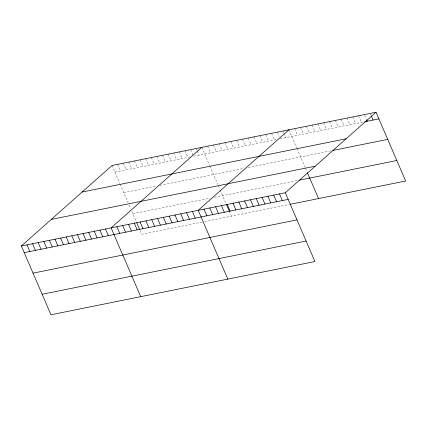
<?xml version="1.0" encoding="UTF-8"?>
<svg xmlns="http://www.w3.org/2000/svg" width="427" height="427" viewBox="0 0 427 427"><rect width="100%" height="100%" fill="white"/><g stroke="black" fill="none" stroke-linecap="round" stroke-linejoin="round"><path stroke-width="0.32" stroke-dasharray="2.13 1.6" d="M114.927 172.118L189.716 157.035M276.296 139.565L193.458 156.277L190.591 149.631M280.165 138.786L363.404 121.994M123.761 192.625L156.165 186.087M159.906 185.334L243.833 168.403M248.349 167.491L331.587 150.699M132.856 213.751L210.137 198.16M214.503 197.279L298.099 180.418M202.142 222.061L141.689 234.258L139.971 230.27M204.634 221.56L289.506 204.437M370.481 114.004L370.999 115.21M364.674 115.173L366.494 119.4M358.605 115.744L361.466 122.389M352.798 116.913L355.659 123.558M346.991 118.082L349.852 124.727M341.184 119.256L344.045 125.901M335.376 120.425L338.237 127.07M329.569 121.599L332.43 128.244M323.762 122.768L326.623 129.413M317.955 123.942L320.816 130.587M312.148 125.111L315.009 131.756M306.34 126.285L309.201 132.93M300.533 127.454L303.394 134.099M294.726 128.628L297.587 135.274M288.919 129.797L296.69 147.833M296.93 148.404L305.161 167.512M305.417 168.099L306.933 171.622M283.112 130.972L283.891 132.781M284.152 133.384L285.973 137.617M277.304 132.14L279.125 136.368M271.497 133.315L274.358 139.96M265.69 134.484L268.551 141.129M259.883 135.658L262.744 142.303M254.076 136.827L256.937 143.472M248.268 137.996L251.129 144.641M242.461 139.17L245.322 145.815M236.654 140.339L239.515 146.984M230.847 141.513L233.708 148.158M225.04 142.682L227.901 149.327M219.232 143.856L222.093 150.501M213.425 145.025L216.286 151.67M207.618 146.199L210.479 152.845M201.811 147.368L209.582 165.409M209.828 165.975L217.802 184.496M218.309 185.67L219.825 189.193M220.332 190.367L226.038 203.62M229.23 211.029L231.434 216.153M196.201 148.5L196.986 150.315M197.242 150.918L199.067 155.145M184.987 150.763L187.848 157.408M179.377 151.895L182.238 158.54M173.768 153.026L176.629 159.671M168.158 154.158L171.019 160.803M162.548 155.289L165.409 161.934M156.939 156.421L159.799 163.066M151.329 157.552L154.19 164.198M145.719 158.684L148.58 165.329M140.109 159.815L142.976 166.461M134.5 160.947L137.366 167.592M128.895 162.079L131.756 168.724M123.286 163.21L126.146 169.855M117.676 164.342L120.537 170.987M112.066 165.473L119.832 183.509M120.078 184.08L128.057 202.601M129.066 204.949L130.582 208.472M131.847 211.402L136.539 222.296"/><path stroke-width="0.64" d="M376.027 112.226L285.311 192.742L314.934 261.527L50.973 314.774L21.35 245.989L112.066 165.473L376.027 112.226L405.65 181.011L290.152 204.309M201.811 147.368L111.095 227.885L140.718 296.669M288.919 129.797L198.203 210.314L227.826 279.098M364.695 121.738L378.888 118.871M82.128 192.043L346.089 138.796M332.873 150.443L387.721 139.378M51.288 219.419L315.249 166.172M299.386 180.157L396.816 160.504M21.35 245.989L285.311 192.742M24.211 252.635L288.172 199.388M33.044 273.141L297.005 219.894M42.14 294.267L306.106 241.02M371.26 115.813L373.081 120.046M366.756 120.008L367.273 121.215M307.435 172.796L318.542 198.582M279.504 193.917L282.364 200.562M273.696 195.086L276.557 201.731M267.889 196.255L270.75 202.9M262.082 197.429L264.943 204.074M256.275 198.598L259.136 205.243M250.468 199.772L253.328 206.417M244.66 200.941L247.521 207.586M238.853 202.115L241.714 208.76M233.046 203.284L235.907 209.929M227.239 204.458L230.1 211.103M226.283 204.191L229.23 211.029M221.432 205.627L224.292 212.272M215.624 206.801L218.485 213.447M209.817 207.97L212.678 214.616M204.01 209.145L206.871 215.79M192.396 211.488L195.256 218.133M186.588 212.657L189.449 219.302M180.781 213.831L183.642 220.476M174.974 215L177.84 221.645M169.167 216.174L172.033 222.814M163.36 217.343L166.226 223.988M157.552 218.512L160.419 225.157M151.745 219.686L154.611 226.331M145.938 220.855L148.804 227.5M140.131 222.029L142.997 228.675M136.784 222.867L139.48 229.128M134.324 223.198L137.19 229.843M128.516 224.372L131.383 231.018M122.709 225.541L125.575 232.187M116.902 226.716L119.768 233.361M105.49 229.016L108.351 235.661M99.881 230.148L102.742 236.793M94.271 231.279L97.132 237.924M88.661 232.411L91.522 239.056M83.051 233.542L85.912 240.187M77.442 234.674L80.303 241.319M71.832 235.805L74.693 242.451M66.222 236.937L69.083 243.582M60.613 238.069L63.474 244.714M55.003 239.2L57.869 245.845M49.399 240.332L52.259 246.977M43.789 241.463L46.65 248.108M38.179 242.595L41.04 249.24M32.569 243.726L35.43 250.371M26.96 244.858L29.821 251.503"/></g></svg>
